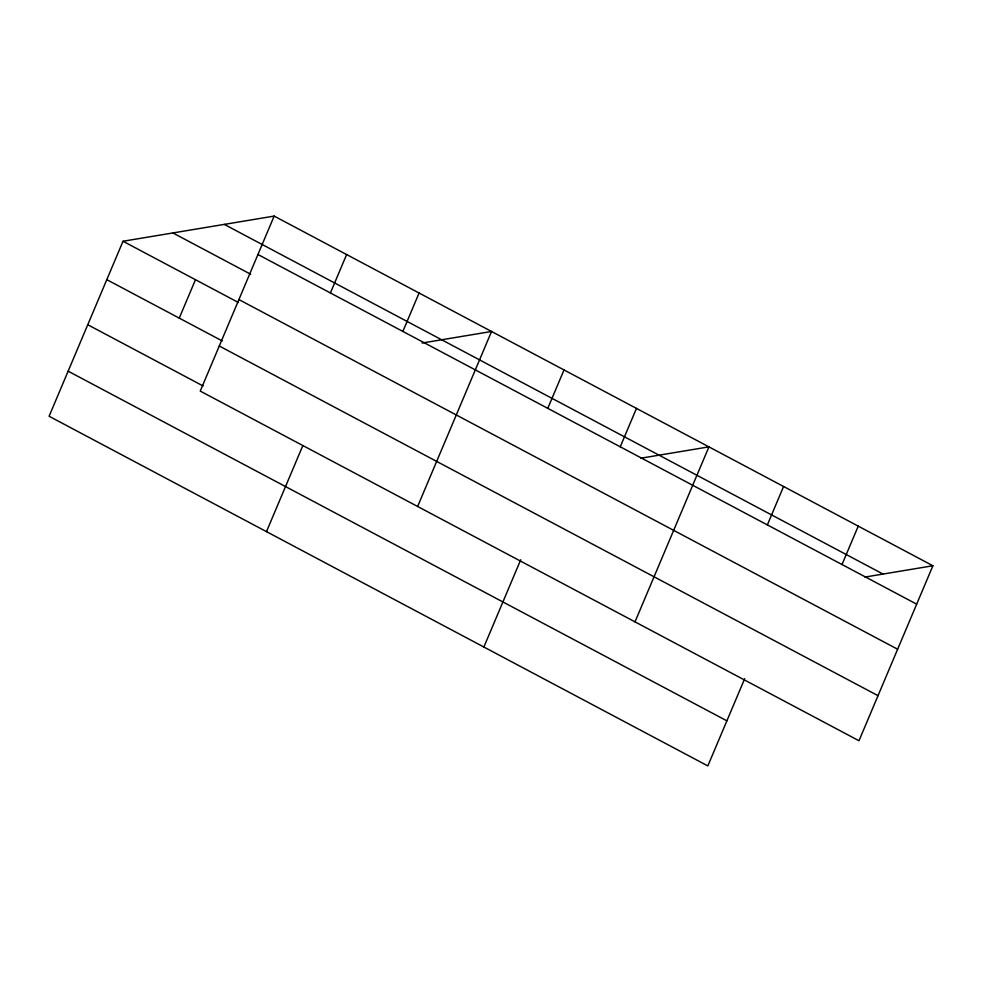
<?xml version="1.0" encoding="UTF-8"?>
<svg xmlns="http://www.w3.org/2000/svg" width="982" height="982" viewBox="0 0 982 982"><rect width="100%" height="100%" fill="white"/><g stroke="black" fill="none" stroke-linecap="round" stroke-linejoin="round"><path stroke-width="1.47" d="M274.162 216.089L200.242 391.082L858.98 740.747L932.9 565.755L274.162 216.089L123.02 241.253L49.1 416.245L707.838 765.911L744.712 678.623M179.252 318.119L195.479 279.71M330.406 292.955L346.621 254.547M266.478 531.63L302.763 445.754M402.865 331.425L419.093 293.017M417.632 506.467L491.552 331.474L422.027 343.049M547.784 408.352L564.012 369.944M483.868 647.028L520.742 559.74M620.243 446.81L636.471 408.402M635.01 621.864L708.93 446.871L640.915 458.189M767.359 524.904L783.587 486.495M842.016 564.527L858.243 526.131M864.884 577.085L932.9 565.755M224.289 224.387L883.027 574.065M257.947 254.498L916.672 604.163M172.893 232.943L250.729 274.26M238.908 299.571L897.634 649.237M123.02 241.253L238.417 302.505M106.793 279.661L222.202 340.914M219.281 346.008L878.018 695.673M87.754 324.735L203.151 385.987M68.139 371.171L726.876 720.837"/></g></svg>
